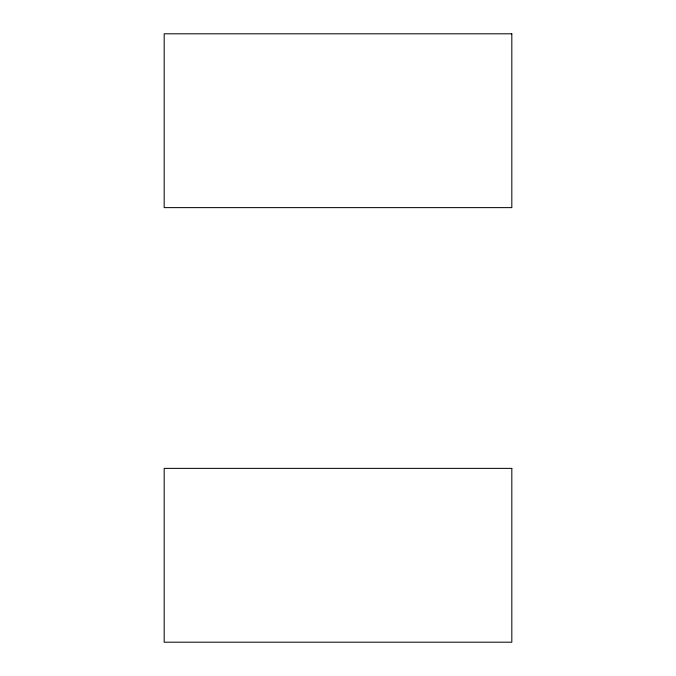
<?xml version="1.0" encoding="UTF-8"?>
<svg xmlns="http://www.w3.org/2000/svg" width="676" height="676" viewBox="0 0 676 676"><rect width="100%" height="100%" fill="white"/><g stroke="black" fill="none" stroke-linecap="round" stroke-linejoin="round"><path stroke-width="1.01" d="M511.825 33.8L164.175 33.8L164.175 207.625L511.825 207.625L511.825 33.8M511.825 468.375L164.175 468.375L164.175 642.2L511.825 642.2L511.825 468.375"/></g></svg>
